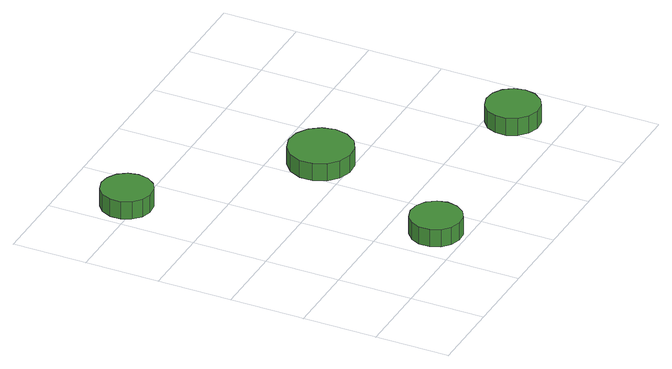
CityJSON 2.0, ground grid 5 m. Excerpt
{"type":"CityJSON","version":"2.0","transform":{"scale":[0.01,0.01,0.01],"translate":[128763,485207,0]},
"CityObjects":{
"tree1":{"type":"SolitaryVegetationObject","attributes":{"function":"something"},"geometry":[{"type":"MultiSurface","lod":"1","boundaries":[[[0,1,2,3,4,5,6,7,8,9,10,11,12,13,14]],[[15,16,17,18,19,20,21,22,23,24,25,26,27,28,29]],[[0,29,28,1]],[[1,28,27,2]],[[2,27,26,3]],[[3,26,25,4]],[[4,25,24,5]],[[5,24,23,6]],[[6,23,22,7]],[[7,22,21,8]],[[8,21,20,9]],[[9,20,19,10]],[[10,19,18,11]],[[11,18,17,12]],[[12,17,16,13]],[[13,16,15,14]],[[14,15,29,0]]]}]},
"tree2":{"type":"SolitaryVegetationObject","attributes":{"function":"something"},"geometry":[{"type":"MultiSurface","lod":"1","boundaries":[[[30,31,32,33,34,35,36,37,38,39,40,41,42,43,44]],[[45,46,47,48,49,50,51,52,53,54,55,56,57,58,59]],[[30,59,58,31]],[[31,58,57,32]],[[32,57,56,33]],[[33,56,55,34]],[[34,55,54,35]],[[35,54,53,36]],[[36,53,52,37]],[[37,52,51,38]],[[38,51,50,39]],[[39,50,49,40]],[[40,49,48,41]],[[41,48,47,42]],[[42,47,46,43]],[[43,46,45,44]],[[44,45,59,30]]]}]},
"tree3":{"type":"SolitaryVegetationObject","attributes":{"function":"something"},"geometry":[{"type":"MultiSurface","lod":"1","boundaries":[[[60,61,62,63,64,65,66,67,68,69,70,71,72,73,74]],[[75,76,77,78,79,80,81,82,83,84,85,86,87,88,89]],[[60,89,88,61]],[[61,88,87,62]],[[62,87,86,63]],[[63,86,85,64]],[[64,85,84,65]],[[65,84,83,66]],[[66,83,82,67]],[[67,82,81,68]],[[68,81,80,69]],[[69,80,79,70]],[[70,79,78,71]],[[71,78,77,72]],[[72,77,76,73]],[[73,76,75,74]],[[74,75,89,60]]]}]},
"tree4":{"type":"SolitaryVegetationObject","attributes":{"function":"something"},"geometry":[{"type":"MultiSurface","lod":"1","boundaries":[[[90,91,92,93,94,95,96,97,98,99,100,101,102,103,104]],[[105,106,107,108,109,110,111,112,113,114,115,116,117,118,119]],[[90,119,118,91]],[[91,118,117,92]],[[92,117,116,93]],[[93,116,115,94]],[[94,115,114,95]],[[95,114,113,96]],[[96,113,112,97]],[[97,112,111,98]],[[98,111,110,99]],[[99,110,109,100]],[[100,109,108,101]],[[101,108,107,102]],[[102,107,106,103]],[[103,106,105,104]],[[104,105,119,90]]]}]}
},
"vertices":[
[357,2051,164],[342,2120,164],[301,2178,164],[239,2213,164],[168,2221,164],[101,2199,164],[48,2151,164],[19,2086,164],[19,2015,164],[48,1950,164],[101,1903,164],[168,1881,164],[239,1888,164],[301,1924,164],[342,1981,164],[342,1981,39],[301,1924,39],[239,1888,39],[168,1881,39],[101,1903,39],[48,1950,39],[19,2015,39],[19,2086,39],[48,2151,39],[101,2199,39],[168,2221,39],[239,2213,39],[301,2178,39],[342,2120,39],[357,2051,39],
[920,190,151],[905,259,151],[863,317,151],[802,352,151],[731,360,151],[663,338,151],[610,290,151],[581,225,151],[581,154,151],[610,89,151],[663,42,151],[731,20,151],[802,27,151],[863,63,151],[905,120,151],[905,120,26],[863,63,26],[802,27,26],[731,20,26],[663,42,26],[610,89,26],[581,154,26],[581,225,26],[610,290,26],[663,338,26],[731,360,26],[802,352,26],[863,317,26],[905,259,26],[920,190,26],
[1383,1189,151],[1364,1276,151],[1312,1347,151],[1235,1392,151],[1147,1401,151],[1063,1373,151],[997,1314,151],[961,1233,151],[961,1145,151],[997,1064,151],[1063,1004,151],[1147,977,151],[1235,986,151],[1312,1030,151],[1364,1102,151],[1364,1102,26],[1312,1030,26],[1235,986,26],[1147,977,26],[1063,1004,26],[997,1064,26],[961,1145,26],[961,1233,26],[997,1314,26],[1063,1373,26],[1147,1401,26],[1235,1392,26],[1312,1347,26],[1364,1276,26],[1383,1189,26],
[2331,338,138],[2316,410,138],[2272,470,138],[2208,507,138],[2134,515,138],[2064,492,138],[2009,443,138],[1979,375,138],[1979,301,138],[2009,233,138],[2064,184,138],[2134,161,138],[2208,169,138],[2272,206,138],[2316,266,138],[2316,266,13],[2272,206,13],[2208,169,13],[2134,161,13],[2064,184,13],[2009,233,13],[1979,301,13],[1979,375,13],[2009,443,13],[2064,492,13],[2134,515,13],[2208,507,13],[2272,470,13],[2316,410,13],[2331,338,13]
]}
